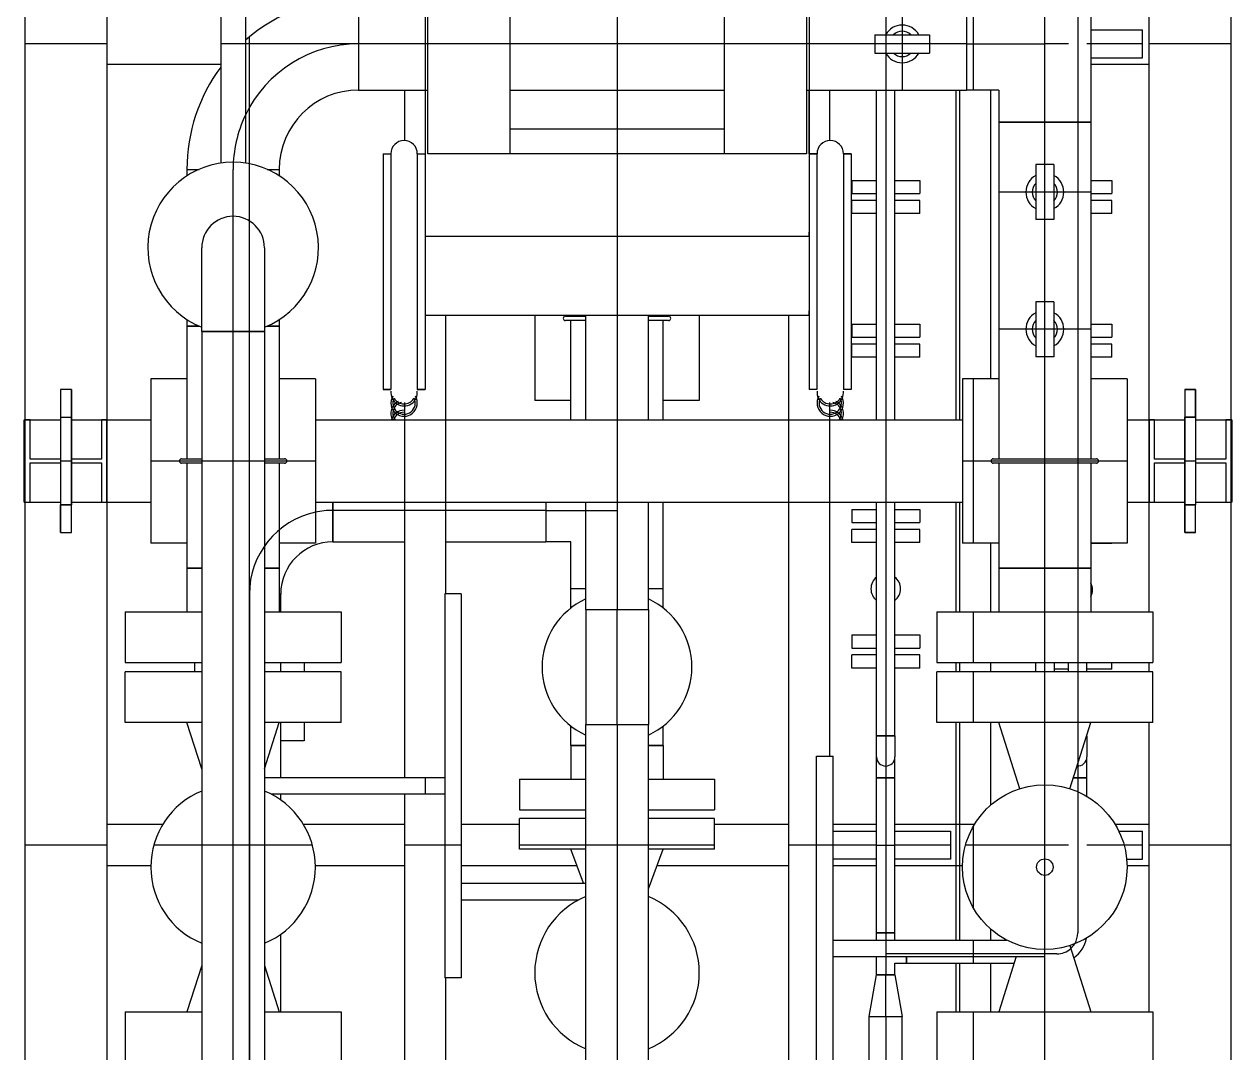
# Model space of a CAD drawing. Header units: inches. Extents: x 517790 to 538444, y 301815 to 302461.
# Drawn here: x 517886.375 to 517888.65, y 302327.226 to 302329.163 of the extents above; entities that cross this region are included whole.
import ezdxf

# ---------------------------------------------------------------- set-up
doc = ezdxf.new("R2010")
doc.units = ezdxf.units.IN
doc.header["$MEASUREMENT"] = 0
doc.layers.add('硅胶总平面底图 工艺装置区', color=253, linetype='Continuous')

msp = doc.modelspace()

# ---------------------------------------------------------------- linework, layer by layer
at = {"layer": '硅胶总平面底图 工艺装置区', "color": 253, "linetype": 'Continuous', "lineweight": -3}
for p, q in [((517888.3598, 302330.9465), (517888.3598, 302328.9784)), ((517888.4941, 302328.0566), (517888.4941, 302330.53)), ((517888.6491, 302323.236), (517888.6491, 302330.53)), ((517886.5308, 302329.7783), (517886.5308, 302323.7775)), ((517886.3758, 302329.7395), (517886.3758, 302323.7775)), ((517886.7452, 302329.7187), (517886.7452, 302328.9012)), ((517886.7917, 302329.7187), (517886.7917, 302328.9012)), ((517887.4918, 302329.6366), (517887.4918, 302328.6151)), ((517887.8535, 302329.6366), (517887.8535, 302328.6151)), ((517887.1355, 302328.9192), (517887.1355, 302329.3326)), ((517887.2905, 302328.9192), (517887.2905, 302329.3326)), ((517887.6935, 302329.3326), (517887.6935, 302328.9192)), ((517887.8485, 302329.3326), (517887.8485, 302328.9192)), ((517888.2978, 302328.9784), (517888.2978, 302329.2734)), ((517888.3847, 302329.2734), (517888.3847, 302328.9784)), ((517887.0047, 302329.2128), (517887.0047, 302329.0389)), ((517887.0047, 302329.2128), (517887.0047, 302329.0389)), ((517887.1302, 302329.2128), (517887.1302, 302329.0389)), ((517887.9981, 302329.2128), (517887.9981, 302329.0389)), ((517888.0291, 302329.2128), (517888.0291, 302329.0389)), ((517888.1503, 302329.2128), (517888.1503, 302329.0389)), ((517888.1503, 302329.2128), (517888.1503, 302329.0389)), ((517888.1635, 302329.0389), (517888.1635, 302329.2128)), ((517886.7995, 302328.3406), (517886.7995, 302329.1393)), ((517887.9775, 302329.1431), (517888.0291, 302329.1431)), ((517887.9775, 302329.1431), (517887.9775, 302329.1087)), ((517888.0291, 302329.1431), (517888.0808, 302329.1431)), ((517888.0808, 302329.1431), (517888.0808, 302329.1087)), ((517888.3847, 302329.1521), (517888.482, 302329.1521)), ((517888.482, 302329.0996), (517888.482, 302329.1521)), ((517886.5308, 302329.1259), (517886.3758, 302329.1259)), ((517887.0047, 302329.1259), (517886.7452, 302329.1259)), ((517887.0047, 302329.1259), (517887.0047, 302329.1259)), ((517887.0047, 302329.1259), (517887.0047, 302329.1259)), ((517887.1355, 302329.1259), (517887.0047, 302329.1259)), ((517887.2905, 302329.1259), (517887.1355, 302329.1259)), ((517887.6935, 302329.1259), (517887.2905, 302329.1259)), ((517887.8485, 302329.1259), (517887.6935, 302329.1259)), ((517887.9775, 302329.1259), (517887.8485, 302329.1259)), ((517888.0291, 302329.1259), (517887.9775, 302329.1259)), ((517888.0291, 302329.1259), (517888.0292, 302329.1259)), ((517888.0808, 302329.1259), (517888.0291, 302329.1259)), ((517888.0292, 302329.1259), (517888.0292, 302329.1259)), ((517888.1503, 302329.1259), (517888.0808, 302329.1259)), ((517888.1503, 302329.1259), (517888.2978, 302329.1259)), ((517888.1503, 302329.1259), (517888.1503, 302329.1259)), ((517888.3425, 302329.1259), (517888.2978, 302329.1259)), ((517888.482, 302329.1259), (517888.3771, 302329.1259)), ((517888.6491, 302329.1259), (517888.4941, 302329.1259)), ((517887.9775, 302329.1087), (517888.0291, 302329.1087)), ((517888.0291, 302329.1087), (517888.0808, 302329.1087)), ((517888.3847, 302329.0996), (517888.482, 302329.0996)), ((517886.7452, 302329.0871), (517886.5308, 302329.0871)), ((517888.1503, 302329.0871), (517888.1503, 302329.0871)), ((517888.4941, 302329.0871), (517888.3847, 302329.0871)), ((517887.0047, 302329.0389), (517887.1355, 302329.0389)), ((517887.0914, 302329.0389), (517887.0914, 302328.9441)), ((517887.1304, 302329.0389), (517887.1304, 302328.9192)), ((517887.2905, 302329.0389), (517887.6935, 302329.0389)), ((517887.8485, 302329.0389), (517888.0291, 302329.0389)), ((517887.8537, 302328.9192), (517887.8537, 302329.0389)), ((517887.8922, 302329.0389), (517887.8922, 302328.9441)), ((517887.9809, 302328.4181), (517887.9809, 302329.0389)), ((517887.9981, 302329.0389), (517887.9981, 302328.4181)), ((517888.0154, 302328.4181), (517888.0154, 302329.0389)), ((517888.0291, 302329.0389), (517888.1503, 302329.0389)), ((517888.1309, 302328.4181), (517888.1309, 302329.0389)), ((517888.1371, 302329.0389), (517888.1371, 302328.4181)), ((517888.2109, 302329.0389), (517888.1503, 302329.0389)), ((517888.196, 302328.4956), (517888.196, 302329.0389)), ((517888.2109, 302329.0389), (517888.2109, 302328.9784)), ((517888.3847, 302328.9784), (517888.2109, 302328.9784)), ((517888.2109, 302328.9784), (517888.2109, 302328.8469)), ((517888.2109, 302328.9784), (517888.3847, 302328.9784)), ((517888.2805, 302328.9784), (517888.2805, 302328.9784)), ((517888.2978, 302328.8986), (517888.2978, 302328.9784)), ((517888.2978, 302328.9784), (517888.2978, 302328.9784)), ((517888.3151, 302328.9784), (517888.3151, 302328.9784)), ((517888.3425, 302328.9784), (517888.3425, 302328.9784)), ((517888.3598, 302328.9784), (517888.3598, 302328.9784)), ((517888.3598, 302328.9784), (517888.3598, 302327.9614)), ((517888.3771, 302328.9784), (517888.3771, 302328.9784)), ((517888.3847, 302328.9784), (517888.3847, 302328.8469)), ((517887.6935, 302328.9652), (517887.2905, 302328.9652)), ((517887.0509, 302328.9192), (517887.0657, 302328.9192)), ((517887.0509, 302328.9192), (517887.0509, 302328.4754)), ((517887.0509, 302328.9192), (517887.0657, 302328.9192)), ((517887.0657, 302328.9192), (517887.0657, 302328.4754)), ((517887.1155, 302328.9192), (517887.1304, 302328.9192)), ((517887.1155, 302328.9192), (517887.1304, 302328.9192)), ((517887.1155, 302328.9192), (517887.1155, 302328.4754)), ((517887.1302, 302328.9192), (517887.1302, 302328.4754)), ((517887.1304, 302328.9192), (517887.1304, 302328.7713)), ((517887.2905, 302328.9192), (517887.1355, 302328.9192)), ((517887.6935, 302328.9192), (517887.2905, 302328.9192)), ((517887.8485, 302328.9192), (517887.6935, 302328.9192)), ((517887.8537, 302328.9192), (517887.8685, 302328.9192)), ((517887.8537, 302328.9192), (517887.8537, 302328.4754)), ((517887.8685, 302328.9192), (517887.8537, 302328.9192)), ((517887.8685, 302328.9192), (517887.8685, 302328.4754)), ((517887.9184, 302328.9192), (517887.9332, 302328.9192)), ((517887.9332, 302328.9192), (517887.9184, 302328.9192)), ((517887.9184, 302328.9192), (517887.9184, 302328.4754)), ((517887.9332, 302328.9192), (517887.9332, 302328.4754)), ((517886.6815, 302328.8897), (517886.7046, 302328.8897)), ((517886.6815, 302328.8897), (517886.7046, 302328.8897)), ((517886.6815, 302328.8897), (517886.6815, 302328.8774)), ((517886.7685, 302328.8897), (517886.7685, 302328.8897)), ((517886.7685, 302328.8897), (517886.7685, 302328.8897)), ((517886.7685, 302328.7422), (517886.7685, 302328.8897)), ((517886.7685, 302328.8897), (517886.7685, 302328.8896)), ((517886.7685, 302328.8897), (517886.7685, 302328.8897)), ((517886.8324, 302328.8897), (517886.8554, 302328.8897)), ((517886.8324, 302328.8897), (517886.8554, 302328.8897)), ((517886.8554, 302328.8897), (517886.8554, 302328.8774)), ((517888.2806, 302328.8986), (517888.2806, 302328.8469)), ((517888.315, 302328.8986), (517888.2806, 302328.8986)), ((517888.2978, 302328.8469), (517888.2978, 302328.8986)), ((517888.315, 302328.8986), (517888.315, 302328.8469)), ((517887.9342, 302328.8686), (517887.9809, 302328.8686)), ((517887.9342, 302328.8686), (517887.9342, 302328.844)), ((517888.0154, 302328.8686), (517888.0621, 302328.8686)), ((517888.0621, 302328.8686), (517888.0621, 302328.844)), ((517888.3847, 302328.8686), (517888.4238, 302328.8686)), ((517888.4238, 302328.8686), (517888.4238, 302328.844)), ((517887.9342, 302328.844), (517887.9809, 302328.844)), ((517888.0154, 302328.844), (517888.0621, 302328.844)), ((517888.3847, 302328.8469), (517888.2109, 302328.8469)), ((517888.2109, 302328.8469), (517888.2109, 302328.5886)), ((517888.2806, 302328.8469), (517888.2806, 302328.7952)), ((517888.2978, 302328.7952), (517888.2978, 302328.8469)), ((517888.2978, 302328.8469), (517888.2978, 302328.8469)), ((517888.2978, 302328.8469), (517888.2978, 302328.8469)), ((517888.315, 302328.8469), (517888.315, 302328.7952)), ((517888.3847, 302328.8469), (517888.3847, 302328.5886)), ((517888.3847, 302328.844), (517888.4238, 302328.844)), ((517887.9809, 302328.8309), (517887.9342, 302328.8309)), ((517887.9342, 302328.8063), (517887.9342, 302328.8309)), ((517888.0621, 302328.8309), (517888.0154, 302328.8309)), ((517888.0621, 302328.8063), (517888.0621, 302328.8309)), ((517888.4238, 302328.8309), (517888.3847, 302328.8309)), ((517888.4238, 302328.8063), (517888.4238, 302328.8309)), ((517887.9809, 302328.8063), (517887.9342, 302328.8063)), ((517888.0621, 302328.8063), (517888.0154, 302328.8063)), ((517888.315, 302328.7952), (517888.2806, 302328.7952)), ((517888.2978, 302328.6402), (517888.2978, 302328.7952)), ((517888.4238, 302328.8063), (517888.3847, 302328.8063)), ((517887.1304, 302328.7713), (517887.1304, 302328.7631)), ((517887.8537, 302328.7631), (517887.1304, 302328.7631)), ((517887.1304, 302328.7631), (517887.1304, 302328.6233)), ((517887.8537, 302328.7631), (517887.8537, 302328.7713)), ((517886.7094, 302328.5847), (517886.7094, 302328.7422)), ((517886.7685, 302328.5847), (517886.7685, 302328.7422)), ((517886.8275, 302328.7422), (517886.8275, 302328.5847)), ((517888.2806, 302328.6402), (517888.2806, 302328.5886)), ((517888.315, 302328.6402), (517888.2806, 302328.6402)), ((517888.2978, 302328.5886), (517888.2978, 302328.6402)), ((517888.315, 302328.6402), (517888.315, 302328.5886)), ((517887.1304, 302328.6233), (517887.1304, 302328.6151)), ((517887.1304, 302328.6151), (517887.8537, 302328.6151)), ((517887.1304, 302328.6151), (517887.1304, 302328.4754)), ((517887.1689, 302328.6151), (517887.1689, 302328.0905)), ((517887.3368, 302328.6151), (517887.3368, 302328.4542)), ((517887.3947, 302328.6134), (517887.4328, 302328.6134)), ((517887.4049, 302328.6134), (517887.4049, 302328.6151)), ((517887.4328, 302328.4181), (517887.4328, 302328.6151)), ((517887.4918, 302328.6151), (517887.4918, 302328.4181)), ((517887.5509, 302328.4181), (517887.5509, 302328.6151)), ((517887.5509, 302328.6134), (517887.5889, 302328.6134)), ((517887.5788, 302328.6134), (517887.5788, 302328.6151)), ((517887.6468, 302328.6151), (517887.6468, 302328.4542)), ((517887.8147, 302328.6151), (517887.8147, 302326.8526)), ((517887.8537, 302328.6151), (517887.8537, 302328.6233)), ((517886.6815, 302328.6069), (517886.6815, 302328.5947)), ((517886.7046, 302328.5947), (517886.6815, 302328.5947)), ((517886.6815, 302328.5947), (517886.6815, 302328.3447)), ((517886.6815, 302328.5947), (517886.7045, 302328.5947)), ((517886.8554, 302328.5947), (517886.8324, 302328.5947)), ((517886.8324, 302328.5947), (517886.8554, 302328.5947)), ((517886.8554, 302328.6069), (517886.8554, 302328.5947)), ((517886.8554, 302328.5947), (517886.8554, 302328.3447)), ((517887.4328, 302328.6051), (517887.3947, 302328.6051)), ((517887.4049, 302328.4181), (517887.4049, 302328.6051)), ((517887.5889, 302328.6051), (517887.5509, 302328.6051)), ((517887.5788, 302328.4181), (517887.5788, 302328.6051)), ((517887.9342, 302328.5982), (517887.9809, 302328.5982)), ((517887.9342, 302328.5982), (517887.9342, 302328.5736)), ((517888.0154, 302328.5982), (517888.0621, 302328.5982)), ((517888.0621, 302328.5982), (517888.0621, 302328.5736)), ((517888.3847, 302328.5982), (517888.4238, 302328.5982)), ((517888.4238, 302328.5982), (517888.4238, 302328.5736)), ((517886.8275, 302328.5847), (517886.7094, 302328.5847)), ((517886.7094, 302328.5847), (517886.7094, 302324.0266)), ((517886.7094, 302328.5847), (517886.8275, 302328.5847)), ((517886.7685, 302324.0266), (517886.7685, 302328.5847)), ((517886.7685, 302328.5847), (517886.7685, 302328.5847)), ((517886.7685, 302328.5847), (517886.7685, 302328.5847)), ((517886.8275, 302328.5847), (517886.8275, 302324.0266)), ((517887.9342, 302328.5736), (517887.9809, 302328.5736)), ((517888.0154, 302328.5736), (517888.0621, 302328.5736)), ((517888.3847, 302328.5886), (517888.2109, 302328.5886)), ((517888.2109, 302328.5886), (517888.2109, 302328.3447)), ((517888.2806, 302328.5886), (517888.2806, 302328.5369)), ((517888.2978, 302328.5369), (517888.2978, 302328.5886)), ((517888.2978, 302328.5886), (517888.2978, 302328.5885)), ((517888.2978, 302328.5885), (517888.2978, 302328.5885)), ((517888.315, 302328.5886), (517888.315, 302328.5369)), ((517888.3847, 302328.5886), (517888.3847, 302328.3447)), ((517888.3847, 302328.5736), (517888.4238, 302328.5736)), ((517887.9809, 302328.5605), (517887.9342, 302328.5605)), ((517887.9342, 302328.5358), (517887.9342, 302328.5605)), ((517888.0621, 302328.5605), (517888.0154, 302328.5605)), ((517888.0621, 302328.5358), (517888.0621, 302328.5605)), ((517888.4238, 302328.5605), (517888.3847, 302328.5605)), ((517888.4238, 302328.5358), (517888.4238, 302328.5605)), ((517887.9809, 302328.5358), (517887.9342, 302328.5358)), ((517888.0621, 302328.5358), (517888.0154, 302328.5358)), ((517888.315, 302328.5369), (517888.2806, 302328.5369)), ((517888.2978, 302328.3447), (517888.2978, 302328.5369)), ((517888.4238, 302328.5358), (517888.3847, 302328.5358)), ((517886.6815, 302328.4956), (517886.6135, 302328.4956)), ((517886.6135, 302328.4956), (517886.6135, 302328.1856)), ((517886.9235, 302328.4956), (517886.8554, 302328.4956)), ((517886.9235, 302328.4956), (517886.9235, 302328.1856)), ((517888.2109, 302328.4956), (517888.1428, 302328.4956)), ((517888.1428, 302328.4956), (517888.1428, 302328.1856)), ((517888.1635, 302328.1856), (517888.1635, 302328.4956)), ((517888.4528, 302328.4956), (517888.3847, 302328.4956)), ((517888.4528, 302328.4956), (517888.4528, 302328.1856)), ((517886.443, 302328.4749), (517886.443, 302328.4232)), ((517886.443, 302328.4749), (517886.443, 302328.4232)), ((517886.4637, 302328.4749), (517886.443, 302328.4749)), ((517886.4637, 302328.4749), (517886.443, 302328.4749)), ((517886.4637, 302328.4232), (517886.4637, 302328.4749)), ((517886.4637, 302328.4749), (517886.4637, 302328.4232)), ((517887.0657, 302328.4754), (517887.0509, 302328.4754)), ((517887.0509, 302328.4754), (517887.0657, 302328.4754)), ((517887.1304, 302328.4754), (517887.1155, 302328.4754)), ((517887.1155, 302328.4754), (517887.1304, 302328.4754)), ((517887.4049, 302328.4542), (517887.3368, 302328.4542)), ((517887.6468, 302328.4542), (517887.5788, 302328.4542)), ((517887.8685, 302328.4754), (517887.8537, 302328.4754)), ((517887.8685, 302328.4754), (517887.8537, 302328.4754)), ((517887.9332, 302328.4754), (517887.9184, 302328.4754)), ((517887.9332, 302328.4754), (517887.9184, 302328.4754)), ((517888.5613, 302328.4749), (517888.5613, 302328.4232)), ((517888.5613, 302328.4749), (517888.5613, 302328.4232)), ((517888.582, 302328.4749), (517888.5613, 302328.4749)), ((517888.5613, 302328.4749), (517888.582, 302328.4749)), ((517888.582, 302328.4232), (517888.582, 302328.4749)), ((517888.582, 302328.4749), (517888.582, 302328.4232)), ((517887.0914, 302328.4505), (517887.0914, 302327.7443)), ((517887.8922, 302328.4505), (517887.8922, 302327.7846)), ((517886.3748, 302328.4181), (517886.3758, 302328.4181)), ((517886.3748, 302328.4181), (517886.3758, 302328.4181)), ((517886.3748, 302328.2631), (517886.3748, 302328.4181)), ((517886.3748, 302328.2631), (517886.3748, 302328.4181)), ((517886.3758, 302328.4181), (517886.3758, 302328.2631)), ((517886.3862, 302328.4181), (517886.3758, 302328.4181)), ((517886.3758, 302328.4181), (517886.443, 302328.4181)), ((517886.3758, 302328.2631), (517886.3758, 302328.4181)), ((517886.3862, 302328.3442), (517886.3862, 302328.4181)), ((517886.443, 302328.4232), (517886.4637, 302328.4232)), ((517886.443, 302328.4232), (517886.4637, 302328.4232)), ((517886.443, 302328.4232), (517886.443, 302328.2579)), ((517886.443, 302328.4232), (517886.443, 302328.2579)), ((517886.443, 302328.4232), (517886.4637, 302328.4232)), ((517886.4637, 302328.2579), (517886.4637, 302328.4232)), ((517886.4637, 302328.4232), (517886.4637, 302328.2579)), ((517886.4637, 302328.4181), (517886.6135, 302328.4181)), ((517886.5205, 302328.4181), (517886.5205, 302328.3442)), ((517886.5308, 302328.4181), (517886.5205, 302328.4181)), ((517886.5308, 302328.2631), (517886.5308, 302328.4181)), ((517886.9235, 302328.4181), (517888.1428, 302328.4181)), ((517887.4918, 302328.4181), (517887.4918, 302328.2631)), ((517887.9981, 302328.4181), (517887.9981, 302328.2631)), ((517888.4528, 302328.4181), (517888.5613, 302328.4181)), ((517888.4941, 302328.4181), (517888.4941, 302328.2631)), ((517888.5045, 302328.4181), (517888.4941, 302328.4181)), ((517888.5045, 302328.3442), (517888.5045, 302328.4181)), ((517888.5613, 302328.4232), (517888.582, 302328.4232)), ((517888.582, 302328.4232), (517888.5613, 302328.4232)), ((517888.5613, 302328.2579), (517888.5613, 302328.4232)), ((517888.5613, 302328.4232), (517888.5613, 302328.2579)), ((517888.582, 302328.4232), (517888.5613, 302328.4232)), ((517888.582, 302328.4232), (517888.582, 302328.2579)), ((517888.582, 302328.4232), (517888.582, 302328.2579)), ((517888.582, 302328.4181), (517888.6491, 302328.4181)), ((517888.6491, 302328.4181), (517888.6388, 302328.4181)), ((517888.6388, 302328.4181), (517888.6388, 302328.3442)), ((517888.6491, 302328.2631), (517888.6491, 302328.4181)), ((517888.6491, 302328.4181), (517888.6502, 302328.4181)), ((517888.6502, 302328.4181), (517888.6491, 302328.4181)), ((517888.6491, 302328.4181), (517888.6491, 302328.2631)), ((517888.6502, 302328.4181), (517888.6502, 302328.2631)), ((517888.6502, 302328.2631), (517888.6502, 302328.4181)), ((517886.443, 302328.3442), (517886.3862, 302328.3442)), ((517886.443, 302328.3406), (517886.4637, 302328.3406)), ((517886.5205, 302328.3442), (517886.4637, 302328.3442)), ((517886.6135, 302328.3406), (517886.9235, 302328.3406)), ((517886.6714, 302328.3447), (517886.7094, 302328.3447)), ((517886.7995, 302327.6172), (517886.7995, 302328.3406)), ((517886.8275, 302328.3447), (517886.8656, 302328.3447)), ((517888.1428, 302328.3406), (517888.4528, 302328.3406)), ((517888.2007, 302328.3447), (517888.3949, 302328.3447)), ((517888.2978, 302328.3364), (517888.2978, 302328.3447)), ((517888.5613, 302328.3442), (517888.5045, 302328.3442)), ((517888.5613, 302328.3406), (517888.582, 302328.3406)), ((517888.6388, 302328.3442), (517888.582, 302328.3442)), ((517886.3862, 302328.3369), (517886.443, 302328.3369)), ((517886.3862, 302328.2631), (517886.3862, 302328.3369)), ((517886.4637, 302328.3369), (517886.5205, 302328.3369)), ((517886.5205, 302328.3369), (517886.5205, 302328.2631)), ((517886.7094, 302328.3364), (517886.6714, 302328.3364)), ((517886.6815, 302328.3364), (517886.6815, 302328.1386)), ((517886.8656, 302328.3364), (517886.8275, 302328.3364)), ((517886.8554, 302328.3364), (517886.8554, 302328.1386)), ((517888.3949, 302328.3364), (517888.2007, 302328.3364)), ((517888.2109, 302328.3364), (517888.2109, 302328.1386)), ((517888.2978, 302328.1386), (517888.2978, 302328.3364)), ((517888.3847, 302328.3364), (517888.3847, 302328.1386)), ((517888.5045, 302328.3369), (517888.5613, 302328.3369)), ((517888.5045, 302328.2631), (517888.5045, 302328.3369)), ((517888.582, 302328.3369), (517888.6388, 302328.3369)), ((517888.6388, 302328.3369), (517888.6388, 302328.2631)), ((517886.3758, 302328.2631), (517886.3748, 302328.2631)), ((517886.3748, 302328.2631), (517886.3758, 302328.2631)), ((517886.3758, 302328.2631), (517886.3862, 302328.2631)), ((517886.3758, 302328.2631), (517886.443, 302328.2631)), ((517886.4637, 302328.2579), (517886.443, 302328.2579)), ((517886.4637, 302328.2579), (517886.443, 302328.2579)), ((517886.443, 302328.2579), (517886.443, 302328.2062)), ((517886.443, 302328.2062), (517886.443, 302328.2579)), ((517886.443, 302328.2579), (517886.4637, 302328.2579)), ((517886.4637, 302328.2631), (517886.6135, 302328.2631)), ((517886.4637, 302328.2062), (517886.4637, 302328.2579)), ((517886.4637, 302328.2062), (517886.4637, 302328.2579)), ((517886.5205, 302328.2631), (517886.5308, 302328.2631)), ((517886.9235, 302328.2631), (517888.1428, 302328.2631)), ((517886.9566, 302328.1885), (517886.9566, 302328.2631)), ((517886.9566, 302328.2631), (517886.9566, 302328.1885)), ((517887.3574, 302328.2631), (517887.3574, 302328.2476)), ((517887.3574, 302328.2631), (517887.3574, 302328.1885)), ((517887.4328, 302328.0607), (517887.4328, 302328.2631)), ((517887.4918, 302328.2631), (517887.4918, 302328.0607)), ((517887.5509, 302328.0607), (517887.5509, 302328.2631)), ((517887.5788, 302328.1001), (517887.5788, 302328.2631)), ((517887.9342, 302328.2493), (517887.9809, 302328.2493)), ((517887.9342, 302328.2493), (517887.9342, 302328.2247)), ((517887.9809, 302327.8229), (517887.9809, 302328.2631)), ((517887.9981, 302328.2631), (517887.9981, 302327.8229)), ((517888.0154, 302327.8229), (517888.0154, 302328.2631)), ((517888.0154, 302328.2493), (517888.0621, 302328.2493)), ((517888.0621, 302328.2493), (517888.0621, 302328.2247)), ((517888.1309, 302328.0566), (517888.1309, 302328.2631)), ((517888.1371, 302328.2631), (517888.1371, 302328.0566)), ((517888.4528, 302328.2631), (517888.5613, 302328.2631)), ((517888.4941, 302328.2631), (517888.5045, 302328.2631)), ((517888.582, 302328.2579), (517888.5613, 302328.2579)), ((517888.5613, 302328.2579), (517888.582, 302328.2579)), ((517888.5613, 302328.2579), (517888.5613, 302328.2062)), ((517888.5613, 302328.2062), (517888.5613, 302328.2579)), ((517888.582, 302328.2579), (517888.5613, 302328.2579)), ((517888.582, 302328.2631), (517888.6491, 302328.2631)), ((517888.582, 302328.2062), (517888.582, 302328.2579)), ((517888.582, 302328.2062), (517888.582, 302328.2579)), ((517888.6388, 302328.2631), (517888.6491, 302328.2631)), ((517888.6502, 302328.2631), (517888.6491, 302328.2631)), ((517888.6502, 302328.2631), (517888.6491, 302328.2631)), ((517886.9566, 302328.2476), (517886.9566, 302328.2476)), ((517886.9566, 302328.2476), (517886.9566, 302328.2476)), ((517887.0914, 302328.2476), (517886.9566, 302328.2476)), ((517887.1689, 302328.2476), (517887.0914, 302328.2476)), ((517887.3574, 302328.2476), (517887.1689, 302328.2476)), ((517887.3574, 302328.2476), (517887.4328, 302328.2476)), ((517887.3574, 302328.2476), (517887.3574, 302328.2476)), ((517887.3574, 302328.2476), (517887.3574, 302328.1885)), ((517887.4328, 302328.2476), (517887.4918, 302328.2476)), ((517886.443, 302328.2062), (517886.4637, 302328.2062)), ((517886.443, 302328.2062), (517886.4637, 302328.2062)), ((517887.9342, 302328.2247), (517887.9809, 302328.2247)), ((517887.9809, 302328.2115), (517887.9342, 302328.2115)), ((517887.9342, 302328.1869), (517887.9342, 302328.2115)), ((517888.0154, 302328.2247), (517888.0621, 302328.2247)), ((517888.0621, 302328.2115), (517888.0154, 302328.2115)), ((517888.0621, 302328.1869), (517888.0621, 302328.2115)), ((517888.5613, 302328.2062), (517888.582, 302328.2062)), ((517888.582, 302328.2062), (517888.5613, 302328.2062)), ((517886.6815, 302328.1856), (517886.6135, 302328.1856)), ((517886.9235, 302328.1856), (517886.8554, 302328.1856)), ((517886.9566, 302328.1885), (517887.0914, 302328.1885)), ((517887.1689, 302328.1885), (517887.3574, 302328.1885)), ((517887.4049, 302328.1885), (517887.3574, 302328.1885)), ((517887.4049, 302328.1001), (517887.4049, 302328.1885)), ((517887.9809, 302328.1869), (517887.9342, 302328.1869)), ((517888.0621, 302328.1869), (517888.0154, 302328.1869)), ((517888.2109, 302328.1856), (517888.1428, 302328.1856)), ((517888.196, 302328.0566), (517888.196, 302328.1856)), ((517888.4528, 302328.1856), (517888.3847, 302328.1856)), ((517888.4238, 302328.185), (517888.3847, 302328.185)), ((517888.4238, 302328.185), (517888.4238, 302328.1856)), ((517886.6815, 302328.1386), (517886.7094, 302328.1386)), ((517886.6815, 302328.1386), (517886.6815, 302328.0566)), ((517886.7094, 302328.1386), (517886.6815, 302328.1386)), ((517886.8275, 302328.1386), (517886.8554, 302328.1386)), ((517886.8554, 302328.1386), (517886.8275, 302328.1386)), ((517886.8554, 302328.1386), (517886.8554, 302328.0566)), ((517888.2109, 302328.1386), (517888.2978, 302328.1386)), ((517888.2109, 302328.1386), (517888.2109, 302328.0566)), ((517888.3847, 302328.1386), (517888.2109, 302328.1386)), ((517888.2978, 302327.9614), (517888.2978, 302328.1386)), ((517888.2978, 302328.1386), (517888.3847, 302328.1386)), ((517888.3847, 302328.1386), (517888.3847, 302328.0566)), ((517886.7991, 302328.0901), (517886.7991, 302326.7854)), ((517886.7991, 302328.0901), (517886.7991, 302328.0901)), ((517886.7991, 302328.0901), (517886.7991, 302328.0901)), ((517886.8554, 302328.0901), (517886.8582, 302328.0901)), ((517886.8582, 302328.0901), (517886.8554, 302328.0901)), ((517886.8582, 302328.0566), (517886.8582, 302328.0901)), ((517887.1674, 302328.0905), (517887.1674, 302327.7288)), ((517887.1984, 302328.0905), (517887.1674, 302328.0905)), ((517887.1984, 302328.0905), (517887.1984, 302327.7288)), ((517887.4328, 302328.1001), (517887.4049, 302328.1001)), ((517887.4328, 302328.1), (517887.4049, 302328.1)), ((517887.4049, 302328.0637), (517887.4049, 302328.1)), ((517887.5788, 302328.1001), (517887.5509, 302328.1001)), ((517887.5788, 302328.1), (517887.5509, 302328.1)), ((517887.5788, 302328.0637), (517887.5788, 302328.1)), ((517886.5651, 302328.0566), (517886.7094, 302328.0566)), ((517886.5651, 302328.0566), (517886.5651, 302327.9614)), ((517886.8275, 302328.0566), (517886.9719, 302328.0566)), ((517886.9719, 302328.0566), (517886.9719, 302327.9614)), ((517887.4328, 302328.0607), (517887.5509, 302328.0607)), ((517887.4328, 302328.0607), (517887.5509, 302328.0607)), ((517887.4328, 302328.0607), (517887.4328, 302327.8444)), ((517887.4918, 302327.8444), (517887.4918, 302328.0607)), ((517887.4918, 302328.0607), (517887.4918, 302328.0607)), ((517887.4918, 302328.0607), (517887.4918, 302328.0607)), ((517887.5509, 302328.0607), (517887.5509, 302327.8444)), ((517888.0944, 302328.0566), (517888.2978, 302328.0566)), ((517888.0944, 302328.0566), (517888.0944, 302327.9614)), ((517888.1635, 302327.9614), (517888.1635, 302328.0566)), ((517888.2978, 302328.0566), (517888.5012, 302328.0566)), ((517888.5012, 302328.0566), (517888.5012, 302327.9614)), ((517887.9342, 302328.013), (517887.9809, 302328.013)), ((517887.9342, 302328.013), (517887.9342, 302327.9884)), ((517888.0154, 302328.013), (517888.0621, 302328.013)), ((517888.0621, 302328.013), (517888.0621, 302327.9884)), ((517887.9342, 302327.9884), (517887.9809, 302327.9884)), ((517888.0154, 302327.9884), (517888.0621, 302327.9884)), ((517886.5651, 302327.9614), (517886.7094, 302327.9614)), ((517886.6958, 302327.9614), (517886.6958, 302327.9434)), ((517886.8275, 302327.9614), (517886.9719, 302327.9614)), ((517886.8582, 302327.9434), (517886.8582, 302327.9614)), ((517886.9025, 302327.9614), (517886.9025, 302327.9434)), ((517887.9809, 302327.9753), (517887.9342, 302327.9753)), ((517887.9342, 302327.9507), (517887.9342, 302327.9753)), ((517888.0621, 302327.9753), (517888.0154, 302327.9753)), ((517888.0621, 302327.9507), (517888.0621, 302327.9753)), ((517888.0944, 302327.9614), (517888.2978, 302327.9614)), ((517888.1309, 302327.9434), (517888.1309, 302327.9614)), ((517888.1371, 302327.9614), (517888.1371, 302327.9434)), ((517888.196, 302327.9434), (517888.196, 302327.9614)), ((517888.2805, 302327.9614), (517888.2805, 302327.9434)), ((517888.2978, 302327.9614), (517888.5012, 302327.9614)), ((517888.2978, 302327.9434), (517888.2978, 302327.9614)), ((517888.3151, 302327.9614), (517888.3151, 302327.9434)), ((517888.3425, 302327.9434), (517888.3425, 302327.9614)), ((517888.3598, 302327.9614), (517888.3598, 302327.9434)), ((517888.3771, 302327.9434), (517888.3771, 302327.9614)), ((517888.4238, 302327.9488), (517888.4238, 302327.9614)), ((517888.4941, 302327.9434), (517888.4941, 302327.9614)), ((517886.7094, 302327.9434), (517886.5651, 302327.9434)), ((517886.5651, 302327.8482), (517886.5651, 302327.9434)), ((517886.9719, 302327.9434), (517886.8275, 302327.9434)), ((517886.9719, 302327.8482), (517886.9719, 302327.9434)), ((517887.9809, 302327.9507), (517887.9342, 302327.9507)), ((517888.0621, 302327.9507), (517888.0154, 302327.9507)), ((517888.2978, 302327.9434), (517888.0944, 302327.9434)), ((517888.0944, 302327.8482), (517888.0944, 302327.9434)), ((517888.1635, 302327.8482), (517888.1635, 302327.9434)), ((517888.2978, 302327.2085), (517888.2978, 302327.9434)), ((517888.5012, 302327.9434), (517888.2978, 302327.9434)), ((517888.3425, 302327.9488), (517888.3151, 302327.9488)), ((517888.3598, 302327.9434), (517888.3598, 302327.8482)), ((517888.4238, 302327.9488), (517888.3771, 302327.9488)), ((517888.5012, 302327.8482), (517888.5012, 302327.9434)), ((517886.7094, 302327.8482), (517886.5651, 302327.8482)), ((517886.7094, 302327.8482), (517886.6815, 302327.8482)), ((517886.7094, 302327.7609), (517886.6815, 302327.8482)), ((517886.6958, 302327.8482), (517886.6958, 302327.8482)), ((517886.8554, 302327.8482), (517886.8275, 302327.8482)), ((517886.9719, 302327.8482), (517886.8275, 302327.8482)), ((517886.8275, 302327.7609), (517886.8554, 302327.8482)), ((517886.8582, 302327.7443), (517886.8582, 302327.8482)), ((517886.9025, 302327.8482), (517886.9025, 302327.8136)), ((517887.4049, 302327.805), (517887.4049, 302327.8415)), ((517887.4328, 302327.8444), (517887.5509, 302327.8444)), ((517887.4328, 302326.8913), (517887.4328, 302327.8444)), ((517887.4328, 302327.8444), (517887.5509, 302327.8444)), ((517887.4918, 302327.8444), (517887.4918, 302326.8913)), ((517887.4918, 302327.8444), (517887.4918, 302327.8444)), ((517887.5509, 302326.8913), (517887.5509, 302327.8444)), ((517887.5788, 302327.805), (517887.5788, 302327.8415)), ((517888.2978, 302327.8482), (517888.0944, 302327.8482)), ((517888.1309, 302327.4385), (517888.1309, 302327.8482)), ((517888.1371, 302327.8482), (517888.1371, 302327.4385)), ((517888.196, 302327.6928), (517888.196, 302327.8482)), ((517888.2978, 302327.8482), (517888.2109, 302327.8482)), ((517888.2507, 302327.7236), (517888.2109, 302327.8482)), ((517888.2805, 302327.8482), (517888.2805, 302327.8482)), ((517888.3847, 302327.8482), (517888.2978, 302327.8482)), ((517888.5012, 302327.8482), (517888.2978, 302327.8482)), ((517888.3151, 302327.8482), (517888.3151, 302327.8482)), ((517888.3425, 302327.8482), (517888.3425, 302327.8482)), ((517888.3449, 302327.7236), (517888.3847, 302327.8482)), ((517888.3598, 302327.8482), (517888.3598, 302327.8482)), ((517888.3598, 302327.8482), (517888.3598, 302327.8229)), ((517888.3771, 302327.8482), (517888.3771, 302327.8482)), ((517888.4941, 302327.3036), (517888.4941, 302327.8482)), ((517888.0154, 302327.8229), (517887.9809, 302327.8229)), ((517887.9809, 302327.7835), (517887.9809, 302327.8229)), ((517887.9809, 302327.8229), (517888.0154, 302327.8229)), ((517887.9981, 302327.8229), (517887.9981, 302327.8229)), ((517887.9981, 302327.8229), (517887.9981, 302327.8229)), ((517887.9981, 302327.8229), (517887.9981, 302327.7835)), ((517888.0154, 302327.8229), (517888.0154, 302327.7835)), ((517888.3598, 302327.8229), (517888.3598, 302327.8229)), ((517888.3598, 302327.8229), (517888.3598, 302327.8229)), ((517888.3598, 302327.8229), (517888.3598, 302327.7835)), ((517888.3771, 302327.8229), (517888.3767, 302327.8229)), ((517888.3767, 302327.8229), (517888.3771, 302327.8229)), ((517888.3771, 302327.8229), (517888.3771, 302327.8241)), ((517888.3771, 302327.8229), (517888.3771, 302327.7835)), ((517886.9025, 302327.8136), (517886.8582, 302327.8136)), ((517887.4328, 302327.805), (517887.4049, 302327.805)), ((517887.4049, 302327.805), (517887.4328, 302327.805)), ((517887.4049, 302327.805), (517887.4049, 302327.7412)), ((517887.5788, 302327.805), (517887.5509, 302327.805)), ((517887.5509, 302327.805), (517887.5788, 302327.805)), ((517887.5788, 302327.805), (517887.5788, 302327.7412)), ((517887.8679, 302327.423), (517887.8679, 302327.7846)), ((517887.8679, 302327.7846), (517887.8989, 302327.7846)), ((517887.8989, 302327.423), (517887.8989, 302327.7846)), ((517887.9809, 302327.7442), (517887.9809, 302327.7835)), ((517887.9981, 302327.7835), (517887.9981, 302327.7663)), ((517888.0154, 302327.7442), (517888.0154, 302327.7835)), ((517888.3598, 302327.7835), (517888.3598, 302327.7663)), ((517888.3771, 302327.7442), (517888.3771, 302327.7835)), ((517887.9981, 302327.7663), (517887.9981, 302327.7442)), ((517888.3598, 302327.7663), (517888.3598, 302327.7442)), ((517887.1674, 302327.7443), (517886.8275, 302327.7443)), ((517887.1302, 302327.7443), (517887.1302, 302327.7133)), ((517887.1674, 302327.7288), (517887.1674, 302327.3672)), ((517887.1984, 302327.7288), (517887.1984, 302327.3672)), ((517887.3081, 302327.7412), (517887.4328, 302327.7412)), ((517887.3081, 302327.7412), (517887.3081, 302327.6838)), ((517887.5509, 302327.7412), (517887.6755, 302327.7412)), ((517887.6755, 302327.7412), (517887.6755, 302327.6838)), ((517887.9981, 302327.7442), (517887.9809, 302327.7442)), ((517887.9809, 302327.7442), (517888.0154, 302327.7442)), ((517887.9809, 302327.4519), (517887.9809, 302327.7442)), ((517887.9981, 302327.7442), (517887.9981, 302327.7442)), ((517887.9981, 302327.7442), (517887.9981, 302327.7442)), ((517888.0154, 302327.7442), (517887.9981, 302327.7442)), ((517887.9981, 302327.7442), (517887.9981, 302327.4519)), ((517888.0154, 302327.4519), (517888.0154, 302327.7442)), ((517888.3598, 302327.7442), (517888.3515, 302327.7442)), ((517888.3515, 302327.7442), (517888.3771, 302327.7442)), ((517888.3598, 302327.7442), (517888.3598, 302327.7442)), ((517888.3598, 302327.7442), (517888.3598, 302327.7442)), ((517888.3771, 302327.7442), (517888.3598, 302327.7442)), ((517888.3598, 302327.7442), (517888.3598, 302327.718)), ((517888.3771, 302327.7091), (517888.3771, 302327.7442)), ((517887.1674, 302327.7133), (517886.8402, 302327.7133)), ((517886.8582, 302327.7023), (517886.8582, 302327.7133)), ((517887.0914, 302327.7133), (517887.0914, 302326.8526)), ((517888.3598, 302327.718), (517888.3598, 302327.4519)), ((517887.3081, 302327.6838), (517887.4328, 302327.6838)), ((517887.5509, 302327.6838), (517887.6755, 302327.6838)), ((517887.4328, 302327.6673), (517887.3081, 302327.6673)), ((517887.3081, 302327.6099), (517887.3081, 302327.6673)), ((517887.6755, 302327.6673), (517887.5509, 302327.6673)), ((517887.6755, 302327.6099), (517887.6755, 302327.6673)), ((517886.6358, 302327.656), (517886.5308, 302327.656)), ((517887.0914, 302327.656), (517886.9012, 302327.656)), ((517887.3081, 302327.656), (517887.1984, 302327.656)), ((517887.8147, 302327.656), (517887.6755, 302327.656)), ((517887.9809, 302327.656), (517887.8989, 302327.656)), ((517887.8989, 302327.6435), (517887.9809, 302327.6435)), ((517888.1651, 302327.656), (517888.0154, 302327.656)), ((517888.0154, 302327.6435), (517888.1204, 302327.6435)), ((517888.1204, 302327.6435), (517888.1204, 302327.591)), ((517888.1635, 302327.4986), (517888.1635, 302327.6532)), ((517888.4941, 302327.656), (517888.4305, 302327.656)), ((517888.4373, 302327.6435), (517888.482, 302327.6435)), ((517888.482, 302327.591), (517888.482, 302327.6435)), ((517886.5308, 302327.6172), (517886.3758, 302327.6172)), ((517886.9179, 302327.6172), (517886.6191, 302327.6172)), ((517886.7995, 302323.236), (517886.7995, 302327.6172)), ((517887.1984, 302327.6172), (517887.0914, 302327.6172)), ((517887.6755, 302327.6172), (517887.3081, 302327.6172)), ((517887.9809, 302327.6172), (517887.8147, 302327.6172)), ((517887.9809, 302327.6172), (517888.0154, 302327.6172)), ((517888.1204, 302327.6172), (517888.0154, 302327.6172)), ((517888.3425, 302327.6172), (517888.1484, 302327.6172)), ((517888.482, 302327.6172), (517888.3771, 302327.6172)), ((517888.6491, 302327.6172), (517888.4941, 302327.6172)), ((517887.4328, 302327.6099), (517887.3081, 302327.6099)), ((517887.4328, 302327.6098), (517887.4049, 302327.6098)), ((517887.4289, 302327.5454), (517887.4049, 302327.6098)), ((517887.6755, 302327.6099), (517887.5509, 302327.6099)), ((517887.5788, 302327.6098), (517887.5509, 302327.6098)), ((517887.5509, 302327.5352), (517887.5788, 302327.6098)), ((517887.9809, 302327.591), (517887.8989, 302327.591)), ((517888.1204, 302327.591), (517888.0154, 302327.591)), ((517888.4521, 302327.591), (517888.482, 302327.591)), ((517886.6135, 302327.5785), (517886.5308, 302327.5785)), ((517887.0914, 302327.5785), (517886.9235, 302327.5785)), ((517887.4166, 302327.5785), (517887.1984, 302327.5785)), ((517887.8147, 302327.5785), (517887.567, 302327.5785)), ((517887.9809, 302327.5785), (517887.8989, 302327.5785)), ((517888.1428, 302327.5785), (517888.0154, 302327.5785)), ((517888.4941, 302327.5785), (517888.4528, 302327.5785)), ((517887.1984, 302327.5454), (517887.4328, 302327.5454)), ((517887.1984, 302327.5144), (517887.4201, 302327.5144)), ((517888.196, 302327.4385), (517888.196, 302327.459)), ((517886.8582, 302327.3036), (517886.8582, 302327.4495)), ((517887.8989, 302327.4385), (517888.2261, 302327.4385)), ((517887.9809, 302327.4519), (517888.0154, 302327.4519)), ((517888.0154, 302327.4519), (517887.9809, 302327.4519)), ((517887.9809, 302327.4385), (517887.9809, 302327.4519)), ((517887.9981, 302327.4519), (517887.9981, 302327.4519)), ((517887.9981, 302327.4519), (517887.9981, 302327.4385)), ((517887.9981, 302327.4385), (517887.9981, 302327.4075)), ((517888.0154, 302327.4385), (517888.0154, 302327.4519)), ((517888.1635, 302327.3953), (517888.1635, 302327.4385)), ((517888.3598, 302327.4519), (517888.3598, 302327.4519)), ((517888.3598, 302327.4519), (517888.3598, 302327.4519)), ((517887.8679, 302327.0613), (517887.8679, 302327.423)), ((517887.8989, 302327.0613), (517887.8989, 302327.423)), ((517887.8989, 302327.4075), (517888.2978, 302327.4075)), ((517887.9809, 302327.3732), (517887.9809, 302327.4075)), ((517888.0375, 302327.4125), (517887.9981, 302327.4125)), ((517887.9981, 302327.4075), (517887.9981, 302327.3732)), ((517888.3204, 302327.4125), (517888.0375, 302327.4125)), ((517888.0375, 302327.4125), (517888.0375, 302327.4125)), ((517888.0375, 302327.4075), (517888.0375, 302327.3953)), ((517888.0375, 302327.3953), (517888.0375, 302327.4075)), ((517888.244, 302327.4075), (517888.2109, 302327.3036)), ((517888.2978, 302327.4075), (517888.2978, 302327.4209)), ((517888.3204, 302327.4125), (517888.3205, 302327.4125)), ((517888.3204, 302327.4125), (517888.3204, 302327.4125)), ((517888.3449, 302327.4282), (517888.3847, 302327.3036)), ((517886.7094, 302327.3909), (517886.6815, 302327.3036)), ((517886.8275, 302327.3909), (517886.8554, 302327.3036)), ((517888.0154, 302327.3732), (517888.0154, 302327.3953)), ((517888.0154, 302327.3953), (517888.0375, 302327.3953)), ((517888.0375, 302327.3953), (517888.2401, 302327.3953)), ((517888.1309, 302327.3036), (517888.1309, 302327.3953)), ((517888.1371, 302327.3953), (517888.1371, 302327.3036)), ((517888.196, 302327.3036), (517888.196, 302327.3953)), ((517887.1984, 302327.3672), (517887.1674, 302327.3672)), ((517887.1689, 302327.3672), (517887.1689, 302326.8526)), ((517887.967, 302327.2944), (517887.9809, 302327.3732)), ((517887.9809, 302327.3732), (517887.9981, 302327.3732)), ((517888.0154, 302327.3732), (517887.9809, 302327.3732)), ((517887.9981, 302327.2944), (517887.9981, 302327.3732)), ((517887.9981, 302327.3732), (517888.0154, 302327.3732)), ((517887.9981, 302327.3732), (517887.9981, 302327.3732)), ((517887.9981, 302327.3732), (517887.9981, 302327.3732)), ((517888.0154, 302327.3732), (517888.0293, 302327.2944)), ((517886.5651, 302327.3036), (517886.7094, 302327.3036)), ((517886.5651, 302327.3036), (517886.5651, 302327.2085)), ((517886.6815, 302327.3036), (517886.7094, 302327.3036)), ((517886.8275, 302327.3036), (517886.8554, 302327.3036)), ((517886.8275, 302327.3036), (517886.9719, 302327.3036)), ((517886.9719, 302327.3036), (517886.9719, 302327.2085)), ((517887.967, 302327.2944), (517888.0293, 302327.2944)), ((517887.967, 302326.8913), (517887.967, 302327.2944)), ((517887.967, 302327.2944), (517887.9981, 302327.2944)), ((517887.9981, 302327.2944), (517887.9981, 302326.8913)), ((517887.9981, 302327.2944), (517888.0293, 302327.2944)), ((517888.0293, 302326.8913), (517888.0293, 302327.2944)), ((517888.0944, 302327.3036), (517888.2978, 302327.3036)), ((517888.0944, 302327.3036), (517888.0944, 302327.2085)), ((517888.1635, 302327.2085), (517888.1635, 302327.3036)), ((517888.2109, 302327.3036), (517888.3847, 302327.3036)), ((517888.2805, 302327.3036), (517888.2805, 302327.3036)), ((517888.2978, 302327.3036), (517888.5012, 302327.3036)), ((517888.3151, 302327.3036), (517888.3151, 302327.3036)), ((517888.5012, 302327.3036), (517888.5012, 302327.2085))]:
    msp.add_line(p, q, dxfattribs=at)
for radius in [0.155, 0.0155]:
    msp.add_circle((517888.2978, 302327.5759), radius, dxfattribs=at)
for centre, radius, start, end in [((517887.0047, 302328.8897), 0.3232, 90, 131.2251), ((517888.0291, 302329.1259), 0.0356, 28.8738, 151.1262), ((517888.0291, 302329.1259), 0.0238, 46.4125, 133.5875), ((517887.0047, 302328.8897), 0.2362, 90, 154.3658), ((517888.0291, 302329.1259), 0.0356, 208.8738, 331.1262), ((517888.0291, 302329.1259), 0.0238, 226.4125, 313.5875), ((517887.0047, 302328.8897), 0.3232, 143.4089, 180), ((517887.0047, 302328.8897), 0.1493, 90, 180), ((517887.0047, 302328.8897), 0.2362, 154.3658, 180), ((517887.0906, 302328.9192), 0.0249, 0, 180), ((517887.0906, 302328.9192), 0.0249, 0, 180), ((517887.8935, 302328.9192), 0.0249, 0, 180), ((517887.8935, 302328.9192), 0.0249, 0, 180), ((517886.7685, 302328.7422), 0.1608, 90, 248.4479), ((517886.7685, 302328.7422), 0.1608, 291.5521, 90), ((517888.2978, 302328.8469), 0.0356, 118.8738, 241.1262), ((517888.2978, 302328.8469), 0.0356, 298.8738, 61.1262), ((517888.2978, 302328.8469), 0.0238, 136.4125, 223.5875), ((517888.2978, 302328.8469), 0.0238, 316.4125, 43.5875), ((517886.7685, 302328.7422), 0.0591, 90, 180), ((517886.7685, 302328.7422), 0.0591, 0, 180), ((517886.7685, 302328.7422), 0.0591, 0, 90), ((517887.3947, 302328.6092), 0.00413, 90, 270), ((517887.5889, 302328.6092), 0.00413, 270, 90), ((517888.2978, 302328.5886), 0.0356, 118.8738, 241.1262), ((517888.2978, 302328.5886), 0.0356, 298.8738, 61.1262), ((517888.2978, 302328.5886), 0.0238, 136.4125, 223.5875), ((517888.2978, 302328.5886), 0.0238, 316.4125, 43.5875), ((517887.0906, 302328.4691), 0.0249, 172.7601, 7.2399), ((517887.0906, 302328.4498), 0.0249, 149.1362, 30.8638), ((517887.0906, 302328.4498), 0.0211, 153.6892, 26.3108), ((517887.0906, 302328.4691), 0.0211, 210.756, 329.244), ((517887.8935, 302328.4691), 0.0249, 172.7601, 7.2399), ((517887.8935, 302328.4498), 0.0249, 149.1362, 30.8638), ((517887.8935, 302328.4498), 0.0211, 153.6892, 26.3108), ((517887.8935, 302328.4691), 0.0211, 210.756, 329.244), ((517887.0906, 302328.4305), 0.0249, 115.8453, 209.9099), ((517887.0906, 302328.4112), 0.0249, 90, 164.0193), ((517887.0906, 302328.4305), 0.0211, 104.1528, 216.0474), ((517887.0906, 302328.4112), 0.0211, 90, 161.0402), ((517887.0906, 302328.4112), 0.0249, 88.1859, 90), ((517887.0906, 302328.4112), 0.0211, 87.8589, 90), ((517887.8935, 302328.4112), 0.0249, 90, 92.846), ((517887.8935, 302328.4112), 0.0211, 90, 93.3592), ((517887.8935, 302328.4112), 0.0249, 15.9807, 90), ((517887.8935, 302328.4112), 0.0211, 18.9598, 90), ((517887.8935, 302328.4305), 0.0211, 323.9526, 75.8472), ((517887.8935, 302328.4305), 0.0249, 330.0901, 64.1547), ((517886.6714, 302328.3406), 0.00413, 90, 270), ((517886.8656, 302328.3406), 0.00413, 270, 90), ((517888.2007, 302328.3406), 0.00413, 90, 270), ((517888.3949, 302328.3406), 0.00413, 270, 90), ((517886.9566, 302328.0901), 0.1575, 102.1363, 180), ((517886.9566, 302328.0901), 0.1575, 90, 102.1363), ((517886.9566, 302328.0901), 0.0984, 90, 180), ((517887.9981, 302328.1), 0.0279, 128.2303, 231.7697), ((517887.9981, 302328.1), 0.0279, 0, 51.7697), ((517887.9981, 302328.1), 0.0279, 308.2303, 0), ((517888.3598, 302328.0981), 0.0279, 0, 26.5691), ((517888.3598, 302328.0981), 0.0279, 333.4309, 0), ((517887.4918, 302327.9526), 0.1411, 114.7465, 245.2535), ((517887.4918, 302327.9526), 0.1411, 0, 65.2535), ((517887.4918, 302327.9526), 0.1411, 294.7465, 0), ((517887.9981, 302327.7835), 0.0173, 180, 0), ((517887.9981, 302327.7835), 0.0173, 180, 0), ((517888.3598, 302327.7835), 0.0173, 266.0037, 0), ((517888.3598, 302327.7835), 0.0173, 266.0037, 0), ((517886.7685, 302327.5759), 0.155, 112.3956, 247.6044), ((517886.7685, 302327.5759), 0.155, 0, 67.6044), ((517886.7685, 302327.5759), 0.155, 292.3956, 0), ((517887.4918, 302327.377), 0.155, 112.3956, 180), ((517887.4918, 302327.377), 0.155, 292.3956, 67.6044), ((517888.3204, 302327.4519), 0.0394, 311.9361, 328.7627), ((517888.3204, 302327.4519), 0.0566, 304.285, 350.1386), ((517888.3204, 302327.4519), 0.0394, 328.7627, 0), ((517888.3204, 302327.4519), 0.0394, 270, 311.9361), ((517887.4918, 302327.377), 0.155, 180, 247.6044)]:
    msp.add_arc(centre, radius, start, end, dxfattribs=at)

doc.saveas('drawing.dxf')
